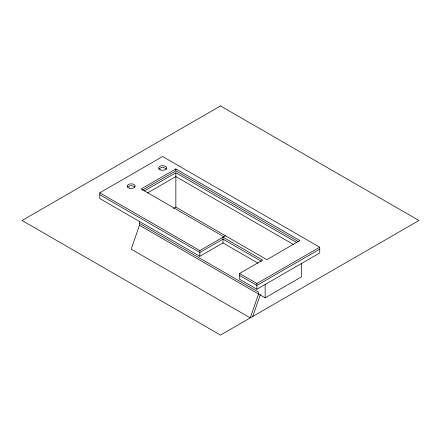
<?xml version="1.0" encoding="UTF-8"?>
<svg xmlns="http://www.w3.org/2000/svg" width="441" height="441" viewBox="0 0 441 441"><rect width="100%" height="100%" fill="white"/><g stroke="black" fill="none" stroke-linecap="round" stroke-linejoin="round"><path stroke-width="0.66" d="M139.466 221.2L139.466 225.274L131.197 249.143L250.268 317.889L258.536 294.02L258.536 292.107L139.466 223.367M252.748 316.456L260.344 294.522M99.776 192.811L162.619 156.527L319.725 247.236L319.725 252.963L256.882 289.246L239.518 279.219L239.518 273.492L262.671 260.124L222.981 237.208L199.828 250.576L99.776 192.811L99.776 198.538L199.828 256.304L222.981 242.936L222.981 237.208M173.478 208.505L175.849 207.132L266.838 259.666L299.88 240.549L175.849 168.942L141.12 188.991L224.116 236.911M142.3 190.22L175.849 170.849L298.088 241.425M144.428 190.903L175.849 172.762L296.572 242.462M147.393 193.009L175.849 176.582L293.601 244.562M223.808 236.729L225.461 235.775M239.518 273.492L256.882 283.513L319.725 247.236M319.725 249.143L256.882 285.426L239.518 275.399M139.466 225.274L265.151 297.84L301.534 276.832L301.534 263.255M261.485 261.348L222.981 239.116L199.828 252.484L99.776 194.718M222.859 242.87L258.002 263.156M265.151 284.258L265.151 297.84M256.882 283.513L256.882 289.246M199.828 250.576L199.828 256.304M175.849 168.942L175.849 170.849M175.849 172.762L175.849 207.132M158.832 169.201A3.975 2.293 0 0 1 162.823 167.602A3.975 2.293 0 0 1 166.511 169.427M127.548 187.127A3.975 2.293 0 0 1 131.197 185.744A3.975 2.293 0 0 1 134.847 187.127M220.5 105.928L22.05 220.5L220.5 335.072L418.95 220.5L220.5 105.928M160.629 169.972A3.975 2.293 0 0 0 166.593 167.988A3.975 2.293 0 0 0 160.629 165.998A3.975 2.293 0 0 0 160.629 169.972M129.207 188.114A3.975 2.293 0 0 0 135.172 186.13A3.975 2.293 0 0 0 129.207 184.14A3.975 2.293 0 0 0 129.207 188.114"/></g></svg>
